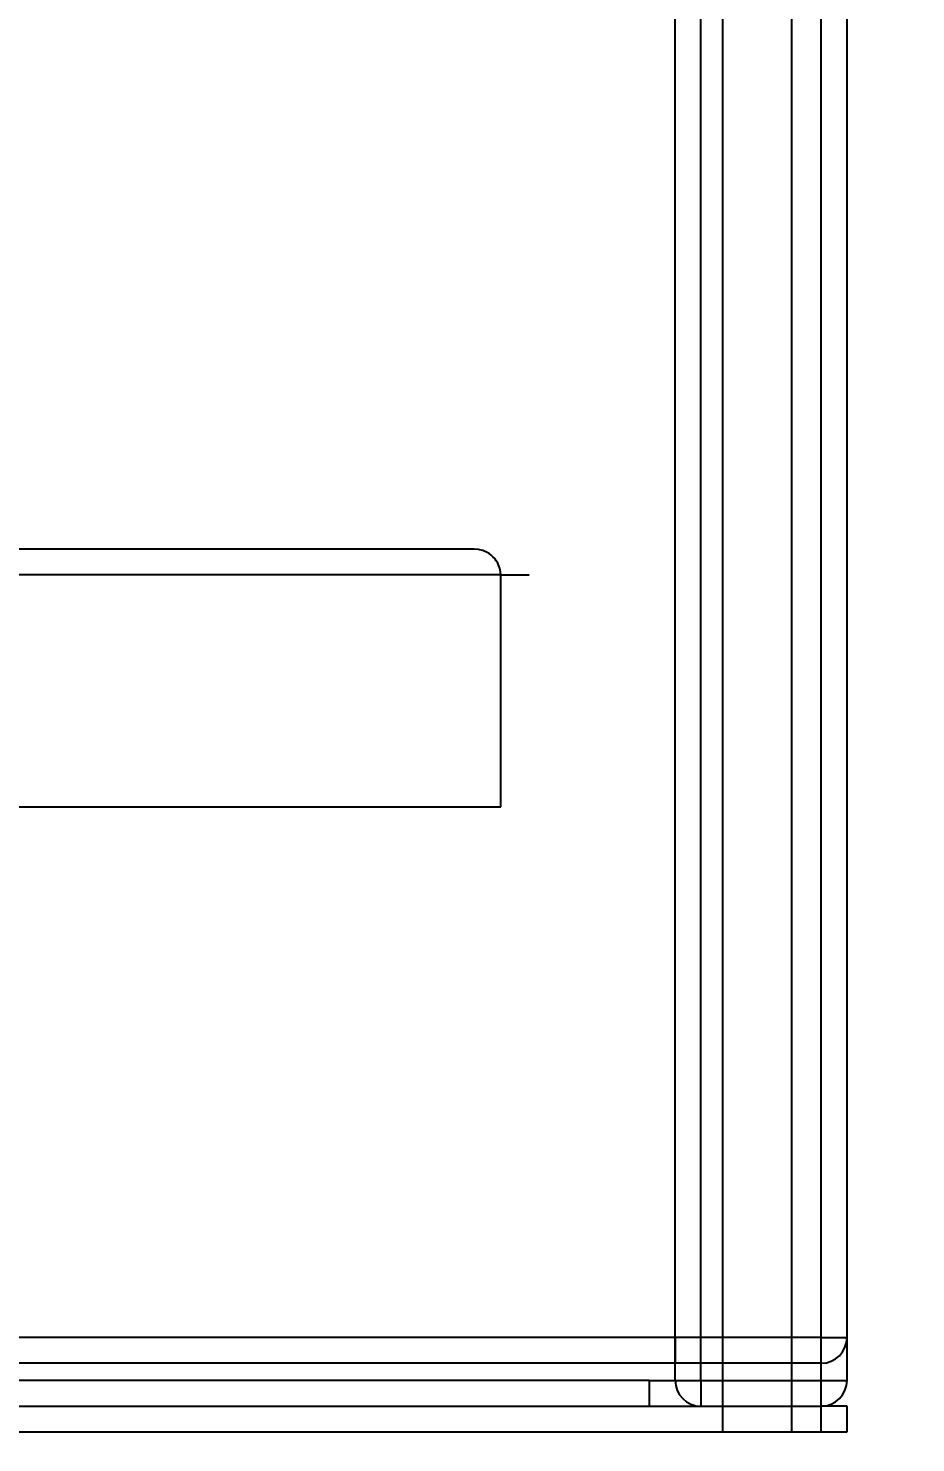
# Model space of a CAD drawing. Header units: millimetres. Extents: x 10366 to 13995, y 24552 to 29685.
# Drawn here: x 13199 to 13302.3, y 27953.3 to 28118 of the extents above; entities that cross this region are included whole.
import ezdxf

# ---------------------------------------------------------------- set-up
doc = ezdxf.new("R2010")
doc.units = ezdxf.units.MM
doc.header["$LTSCALE"] = 3
doc.layers.add('DomyÅ›lny', color=7, linetype='Continuous')
doc.styles.get("Standard").update_dxf_attribs({"font": 'arial.ttf'})
doc.dimstyles.new('MATEUSZ', dxfattribs={"dimtxt": 35, "dimasz": 16, "dimexe": 0.18, "dimexo": 0.0625, "dimgap": 0.09, "dimtad": 0, "dimdec": 0, "dimdsep": 46, "dimtxsty": 'Standard', "dimblk": 'DOT', "dimcen": 0.09, "dimse1": 1, "dimse2": 1, "dimadec": 0, "dimazin": 0, "dimtfac": 1, "dimtdec": 0, "dimtofl": 0, "dimtmove": 0, "dimatfit": 3, "dimfxl": 1, "dimtolj": 1, "dimtzin": 0, "dimlwd": 9, "dimlwe": 9, "dimarcsym": 0})

# ---------------------------------------------------------------- blocks, each defined once
blk = doc.blocks.new('_Dot')
at = {"color": 0, "linetype": 'ByBlock', "lineweight": -2}
blk.add_line((-0.5, 0), (-1, 0), dxfattribs=at)
at = {"color": 0, "linetype": 'ByBlock', "const_width": 0.5}
blk.add_lwpolyline([(-0.25, 0, 1), (0.25, 0, 1)], format="xyb", close=True, dxfattribs=at)
blk = doc.blocks.new('*D14')
at = {"color": 0, "lineweight": 9, "transparency": 16777216}
for p, q in [((12536.26, 27789.03), (12868.72, 27789.03)), ((13278.26, 27789.03), (12945.8, 27789.03))]:
    blk.add_line(p, q, dxfattribs=at)
at = {"layer": 'Defpoints', "color": 0, "transparency": 16777216}
for p in [(12520.26, 27954.58), (13294.26, 27954.58), (13294.26, 27789.03)]:
    blk.add_point(p, dxfattribs=at)
at = {"color": 0, "lineweight": 9, "transparency": 16777216, "xscale": 16, "yscale": 16, "zscale": 16, "rotation": 180}
blk.add_blockref('_Dot', (12520.26, 27789.03), dxfattribs=at)
at = {"color": 0, "lineweight": 9, "transparency": 16777216, "xscale": 16, "yscale": 16, "zscale": 16}
blk.add_blockref('_Dot', (13294.26, 27789.03), dxfattribs=at)
at = {"color": 0, "transparency": 16777216, "insert": (12907.26, 27789.03), "char_height": 35, "attachment_point": 5}
blk.add_mtext('\\A1;774', dxfattribs=at)

msp = doc.modelspace()

# ---------------------------------------------------------------- linework, layer by layer
at = {"layer": 'DomyÅ›lny'}
for p, q in [((13294.26, 27960.58), (13294.26, 28794.33)), ((13274.26, 27962.58), (13274.26, 28792.33)), ((13277.26, 27962.58), (13277.26, 28792.33)), ((13279.81, 27962.58), (13279.81, 28792.33)), ((13287.81, 28792.33), (13287.81, 27962.58)), ((13291.26, 27963.04), (13291.26, 28792.11)), ((13291.26, 27965.58), (13291.26, 28789.33)), ((13294.26, 27965.58), (13294.26, 28789.33)), ((13250.88, 28057.33), (12567.06, 28057.33)), ((13253.97, 28054.33), (12563.97, 28054.33)), ((13253.97, 28027.33), (13253.97, 28054.33)), ((13253.97, 28054.33), (13257.26, 28054.33)), ((12563.97, 28027.33), (13253.97, 28027.33)), ((13291.26, 27965.58), (12523.26, 27965.58)), ((13291.26, 27962.58), (12523.26, 27962.58)), ((13274.26, 27960.58), (13274.26, 27962.58)), ((13277.26, 27960.58), (13277.26, 27962.58)), ((13279.81, 27957.58), (13279.81, 27962.58)), ((13287.81, 27962.58), (13287.81, 27957.58)), ((13291.26, 27960.58), (13291.26, 27963.04)), ((13271.26, 27960.58), (13174.67, 27960.58)), ((13274.26, 27960.58), (13291.26, 27960.58)), ((13277.26, 27960.58), (13279.81, 27960.58)), ((13279.81, 27960.58), (13287.81, 27960.58)), ((13287.81, 27960.58), (13291.26, 27960.58)), ((12523.26, 27957.58), (13291.26, 27957.58)), ((13279.81, 27954.58), (13279.81, 27957.58)), ((13287.81, 27957.58), (13287.81, 27954.58)), ((13291.26, 27954.58), (13291.26, 27957.58)), ((13294.26, 27954.58), (13294.26, 27957.58)), ((12523.26, 27954.58), (13291.26, 27954.58))]:
    msp.add_line(p, q, dxfattribs=at)
for points in [[(13253.97, 28054.33, 0), (13253.94, 28054.7, 0), (13253.87, 28055.07, 0), (13253.76, 28055.4, 0), (13253.62, 28055.71, 0), (13253.45, 28055.99, 0), (13253.26, 28056.24, 0), (13253.06, 28056.45, 0), (13252.84, 28056.65, 0), (13252.62, 28056.81, 0), (13252.38, 28056.95, 0), (13251.89, 28057.16, 0), (13251.39, 28057.29, 0), (13250.88, 28057.33, 0)], [(13274.26, 27965.58, 0), (13274.26, 27962.58, 0)], [(13291.26, 27962.58, 0), (13291.26, 27962.58, 0), (13291.26, 27962.58, 0), (13291.26, 27962.58, 0), (13291.26, 27962.58, 0), (13291.26, 27962.58, 0), (13291.26, 27962.58, 0), (13291.26, 27962.58, 0), (13291.26, 27962.58, 0), (13291.26, 27962.58, 0), (13291.26, 27962.58, 0), (13291.26, 27962.58, 0), (13291.26, 27962.58, 0), (13291.26, 27962.59, 0), (13291.26, 27962.6, 0), (13291.26, 27962.67, 0), (13291.26, 27962.95, 0), (13291.26, 27965.58, 0)], [(13291.26, 27965.58, 0), (13294.26, 27965.58, 0)], [(13271.26, 27960.58, 0), (13274.26, 27960.58, 0)], [(13271.26, 27957.58, 0), (13271.26, 27957.58, 0), (13271.26, 27957.58, 0), (13271.26, 27957.58, 0), (13271.26, 27957.58, 0), (13271.26, 27957.58, 0), (13271.26, 27957.58, 0), (13271.26, 27957.58, 0), (13271.26, 27957.58, 0), (13271.26, 27957.58, 0), (13271.26, 27957.58, 0), (13271.26, 27957.58, 0), (13271.26, 27957.58, 0), (13271.26, 27957.59, 0), (13271.26, 27957.6, 0), (13271.26, 27957.67, 0), (13271.26, 27957.95, 0), (13271.26, 27960.58, 0)], [(13274.26, 27960.58, 0), (13274.26, 27960.58, 0), (13274.26, 27960.58, 0), (13274.26, 27960.58, 0), (13274.26, 27960.58, 0), (13274.26, 27960.58, 0), (13274.26, 27960.58, 0), (13274.26, 27960.58, 0), (13274.26, 27960.58, 0), (13274.26, 27960.58, 0), (13274.26, 27960.58, 0), (13274.26, 27960.58, 0), (13274.26, 27960.58, 0), (13274.28, 27960.58, 0), (13274.34, 27960.58, 0), (13274.63, 27960.58, 0), (13277.26, 27960.58, 0)], [(13277.26, 27960.58, 0), (13277.26, 27957.58, 0)], [(13291.26, 27957.58, 0), (13291.26, 27957.58, 0), (13291.26, 27957.58, 0), (13291.26, 27957.58, 0), (13291.26, 27957.58, 0), (13291.26, 27957.58, 0), (13291.26, 27957.58, 0), (13291.26, 27957.58, 0), (13291.26, 27957.58, 0), (13291.26, 27957.58, 0), (13291.26, 27957.58, 0), (13291.26, 27957.58, 0), (13291.26, 27957.58, 0), (13291.26, 27957.59, 0), (13291.26, 27957.6, 0), (13291.26, 27957.67, 0), (13291.26, 27957.95, 0), (13291.26, 27960.58, 0)], [(13291.26, 27960.58, 0), (13294.26, 27960.58, 0)], [(13294.26, 27957.58, 0), (13294.26, 27957.58, 0), (13294.26, 27957.58, 0), (13294.26, 27957.58, 0), (13294.26, 27957.58, 0), (13294.26, 27957.58, 0), (13294.26, 27957.58, 0), (13294.26, 27957.58, 0), (13294.26, 27957.58, 0), (13294.26, 27957.58, 0), (13294.26, 27957.58, 0), (13294.26, 27957.58, 0), (13294.25, 27957.58, 0), (13294.25, 27957.58, 0), (13294.23, 27957.58, 0), (13294.17, 27957.58, 0), (13293.89, 27957.58, 0), (13291.26, 27957.58, 0)], [(13291.26, 27954.58, 0), (13294.26, 27954.58, 0)]]:
    msp.add_polyline3d(points, dxfattribs=at)
for centre, start, end in [((13291.26, 27965.58), 270, 0), ((13277.26, 27960.58), 180, 270), ((13291.26, 27960.58), 270, 360)]:
    msp.add_arc(centre, 3, start, end, dxfattribs=at)

# ---------------------------------------------------------------- dimensions: what is measured, and where the dimension line sits
dim = msp.add_linear_dim(base=(13294.26, 27789.03), p1=(12520.26, 27954.58), p2=(13294.26, 27954.58), dimstyle='MATEUSZ')
dim.commit()
dim.dimension.update_dxf_attribs({"geometry": '*D14', "text_midpoint": (12907.26, 27789.03)})

doc.saveas('drawing.dxf')
